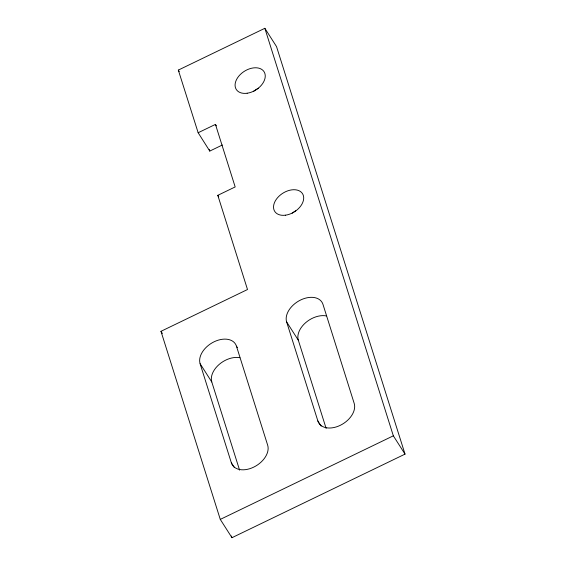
<?xml version="1.0" encoding="UTF-8"?>
<svg xmlns="http://www.w3.org/2000/svg" width="566" height="566" viewBox="0 0 566 566"><rect width="100%" height="100%" fill="white"/><g stroke="black" fill="none" stroke-linecap="round" stroke-linejoin="round"><path stroke-width="0.85" d="M198.15 132.741L178.318 70.092L264.846 28.3L276.533 46.596L405.023 454.116L231.968 537.7L220.28 519.404L160.977 331.315L247.505 289.523L217.804 195.327L235.173 186.936L215.455 124.386L198.15 132.741L209.774 151.08L222.36 145.002M220.28 519.404L393.335 435.82L264.846 28.3M178.318 70.092L179.252 71.557M393.335 435.82L405.023 454.116M286.629 321.92L317.866 420.977A20.355 13.542 -32.6 0 0 340.187 425.37A20.355 13.542 -32.6 0 0 354.203 403.431L322.974 304.366A20.355 13.542 -32.6 0 0 300.652 299.98A20.355 13.542 -32.6 0 0 286.629 321.92L298.324 340.216L326.115 428.363M317.866 420.977L321.134 426.106M234.14 467.162L231.338 462.769L200.102 363.712A20.355 13.542 -32.6 0 1 214.125 341.772A20.355 13.542 -32.6 0 1 236.446 346.159L237.38 347.623M200.102 363.712L211.797 382.008L239.588 470.155M160.977 331.315L162.378 333.515M217.804 195.327L218.738 196.791M215.455 124.386L216.382 125.85M209.25 149.41L209.774 151.08M236.446 346.159L267.676 445.216A20.355 13.542 -32.6 0 1 253.66 467.162A20.355 13.542 -32.6 0 1 231.338 462.769M231.437 536.016L231.968 537.7M253.54 91.409A16.478 10.959 -32.6 0 1 258.598 88.176M298.324 340.216A20.355 13.542 -32.6 0 1 305.704 322.634A20.355 13.542 -32.6 0 1 326.405 315.927M292.19 213.184A16.478 10.959 -32.6 0 1 295.756 210.785M211.797 382.008A20.355 13.542 -32.6 0 1 219.176 364.426A20.355 13.542 -32.6 0 1 239.878 357.719M247.158 93.227A16.478 10.959 -32.6 0 0 264.478 72.469A16.478 10.959 -32.6 0 0 238.873 76.056A16.478 10.959 -32.6 0 0 247.158 93.227M285.37 215.2A16.478 10.959 -32.6 0 0 303.001 194.577A16.478 10.959 -32.6 0 0 277.481 197.81A16.478 10.959 -32.6 0 0 285.37 215.2"/></g></svg>
